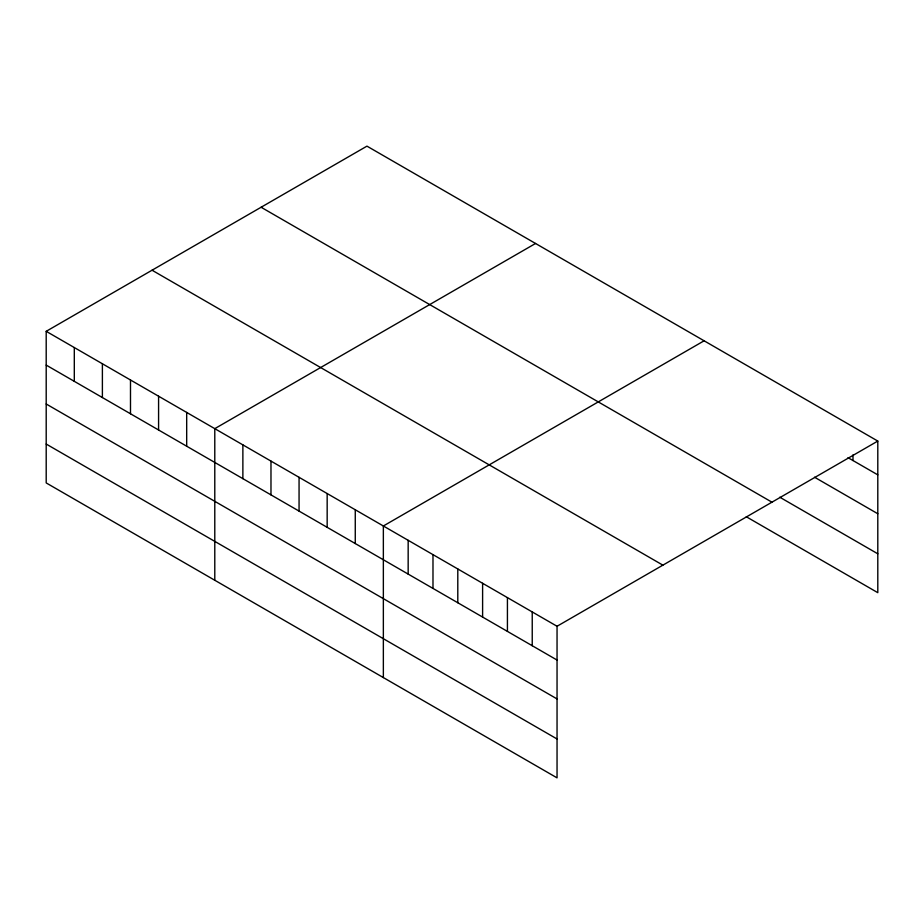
<?xml version="1.0" encoding="UTF-8"?>
<svg xmlns="http://www.w3.org/2000/svg" width="924" height="924" viewBox="0 0 924 924"><rect width="100%" height="100%" fill="white"/><g stroke="black" fill="none" stroke-linecap="round" stroke-linejoin="round"><path stroke-width="1.39" d="M877.8 441.071L557.045 626.264L557.045 777.858L46.2 482.929L46.2 331.323L366.955 146.142L877.8 441.071L877.8 592.677L746.292 516.747M535.539 243.474L214.784 428.655L214.784 580.249M704.111 340.794L383.356 525.987L383.356 677.581M848.024 457.669L877.8 474.855M814.529 477.211L877.8 513.744M779.787 497.216L877.8 553.799M261.111 207.253L771.956 502.182M152.044 270.212L662.889 565.153M46.2 331.323L557.045 626.264M46.2 365.107L557.045 660.048M46.2 403.996L557.045 698.925M46.2 444.051L557.045 738.981M852.991 454.908L852.991 460.533M532.236 611.931L532.236 645.726M507.426 597.609L507.426 631.392M482.605 583.287L482.605 617.07M457.796 568.953L457.796 602.748M432.986 554.631L432.986 588.415M408.165 540.309L408.165 574.093M355.266 509.759L355.266 543.543M327.165 493.543L327.165 527.327M299.064 477.315L299.064 511.099M270.975 461.099L270.975 494.883M242.873 444.871L242.873 478.667M186.683 412.427L186.683 446.223M158.582 396.211L158.582 429.995M130.492 379.995L130.492 413.779M102.391 363.767L102.391 397.551M74.301 347.551L74.301 381.335"/></g></svg>
